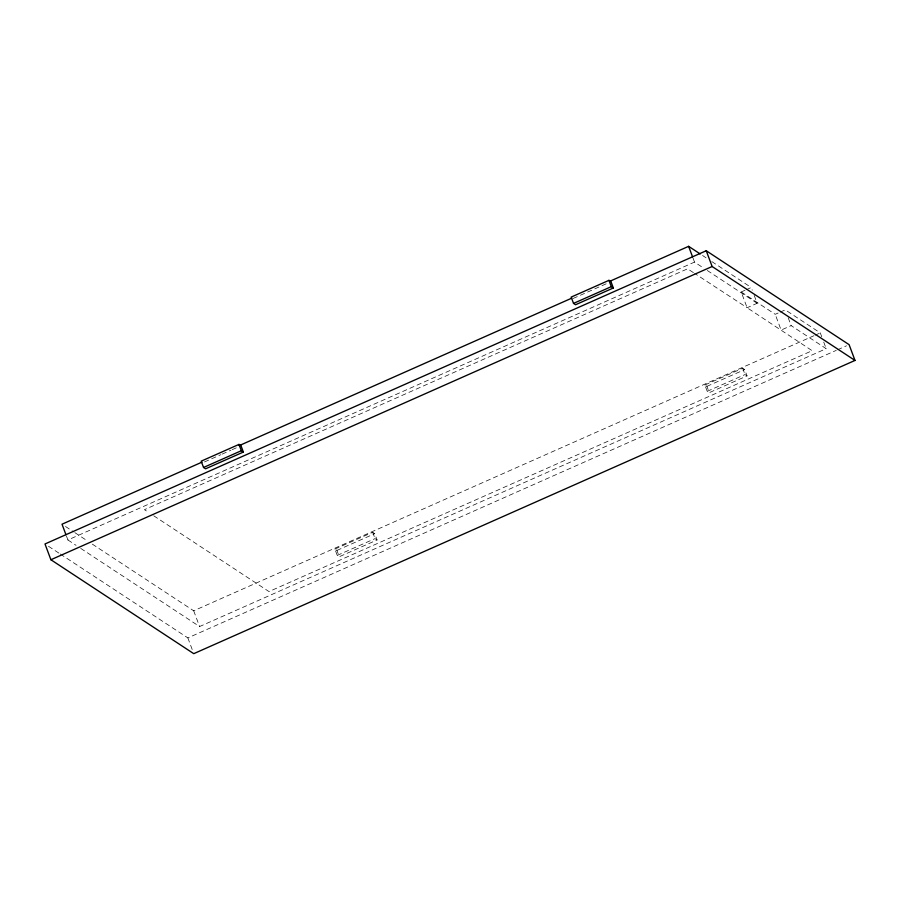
<?xml version="1.0" encoding="UTF-8"?>
<svg xmlns="http://www.w3.org/2000/svg" width="900" height="900" viewBox="0 0 900 900"><rect width="100%" height="100%" fill="white"/><g stroke="black" fill="none" stroke-linecap="round" stroke-linejoin="round"><path stroke-width="0.67" stroke-dasharray="4.5 3.38" d="M204.48 461.947L220.849 454.691M222.109 454.129L230.929 450.225M232.189 449.662L238.489 446.873M573.199 298.44L607.207 283.354M66.442 536.029L67.916 539.966L694.519 262.091L702.63 267.435M153.743 515.801L268.988 591.57L812.149 350.707L747.101 307.733L741.206 291.96L744.975 290.295M746.235 289.733L751.252 287.505L752.231 290.137M754.2 295.391L757.148 303.277L747.101 307.733L694.586 273.386M741.206 291.96L775.215 314.314L778.984 312.649M780.232 312.098L785.261 309.87L820.305 332.91L821.779 336.848M80.73 548.404L199.586 626.546L826.2 348.671L791.145 325.631L781.11 330.086L775.215 314.314M92.317 544.129L193.691 610.785L813.881 335.756M815.164 335.183L820.305 332.91M334.901 549.079L372.679 532.327L374.715 533.666L377.077 539.966L339.289 556.729L337.252 555.39L334.901 549.079L336.938 550.418L339.289 556.729M704.88 385.009L742.669 368.257L744.694 369.596L747.056 375.896L709.268 392.659L707.231 391.32L704.88 385.009L706.916 386.348L709.268 392.659M336.938 550.418L374.715 533.666M706.916 386.348L744.694 369.596M337.252 555.39L375.041 538.627L377.077 539.966M707.231 391.32L745.02 374.558L747.056 375.896M60.221 553.984L187.864 637.909L836.269 350.359M837.551 349.796L846.54 345.803M693.416 272.621L687.589 268.808L144.428 509.681L149.085 512.741M702.54 255.476L706.016 257.771M711.821 261.585L751.252 287.505M707.276 270.484L757.148 303.277M65.509 526.5L73.665 531.866M74.835 532.631L87.649 541.058M67.916 539.966L76.073 545.332M48.51 546.289L59.051 553.219M823.736 342.101L826.2 348.671M788.197 317.745L791.145 325.631M742.669 368.257L745.02 374.558M693.045 258.154L694.519 262.091M372.679 532.327L375.041 538.627M193.691 610.785L199.586 626.546M187.864 637.909L192.78 651.038"/><path stroke-width="1.35" d="M238.972 444.409L201.184 461.171L203.546 467.471L205.571 468.81L243.36 452.059L241.009 445.748L238.972 444.409L241.324 450.72L243.36 452.059M608.951 280.339L571.163 297.101L573.525 303.401L575.561 304.74L613.339 287.989L610.988 281.678L608.951 280.339L611.303 286.65L613.339 287.989M201.971 462.139L62.021 524.205L65.947 534.712M239.209 445.624L571.77 298.147M610.29 281.07L688.624 246.33L700.222 253.958M203.546 467.471L241.324 450.72M573.525 303.401L611.303 286.65M706.241 250.74L45 543.971L50.895 559.744L193.759 653.67L855 360.439L849.105 344.666L706.241 250.74L712.136 266.501L855 360.439M50.895 559.744L712.136 266.501M688.624 246.33L692.55 256.838"/></g></svg>
